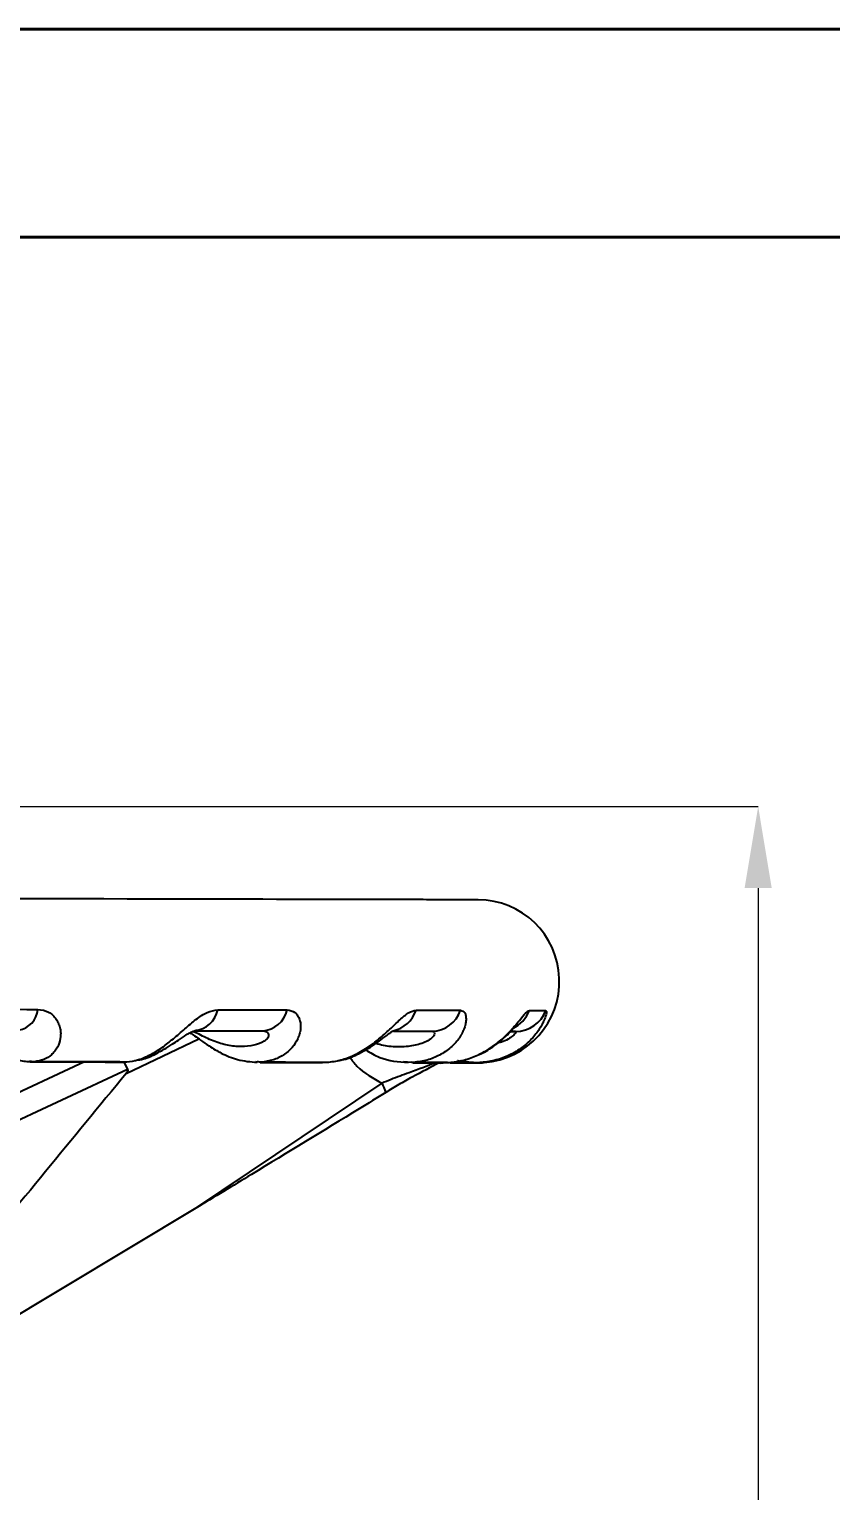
# Model space of a CAD drawing. Header units: millimetres. Extents: x 2371 to 4515, y 843 to 2359.
# Drawn here: x 3168.8 to 3267.2, y 2179.6 to 2358.9 of the extents above; entities that cross this region are included whole.
import ezdxf

# ---------------------------------------------------------------- set-up
doc = ezdxf.new("R2010")
doc.units = ezdxf.units.MM
for name, color, linetype, lineweight in [('AM_5', 3, 'Continuous', 25), ('AM_BOR', 7, 'Continuous', 50), ('粗实线', 7, 'Continuous', 40)]:
    doc.layers.add(name, color=color, linetype=linetype, lineweight=lineweight)
doc.styles.add('SLDTEXTSTYLE1', font='txt.shx', dxfattribs={"width": 0.7, "bigfont": 'gbcbig.shx'})
doc.dimstyles.new('SLDDIMSTYLE12$0', dxfattribs={"dimtxt": 12, "dimasz": 10, "dimexe": 0, "dimexo": 0.0625, "dimgap": 0.875, "dimtad": 1, "dimdec": 1, "dimlfac": 1.8, "dimrnd": 1e-09, "dimzin": 12, "dimdsep": 46, "dimtxsty": 'SLDTEXTSTYLE1', "dimcen": 0.09, "dimdle": 8.16, "dimclrd": 3, "dimclre": 3, "dimadec": 0, "dimazin": 3, "dimtfac": 1, "dimtdec": 1, "dimtofl": 0, "dimtmove": 0, "dimatfit": 3, "dimfxl": 0, "dimfrac": 2, "dimtolj": 1, "dimlwd": 5, "dimlwe": 5, "dimarcsym": 0})

# ---------------------------------------------------------------- blocks, each defined once
blk = doc.blocks.new('*D53')
at = {"layer": 'AM_5', "color": 3, "lineweight": 5, "transparency": 16777216}
blk.add_line((3078.42, 2263.51), (3258.25, 2263.51), dxfattribs=at)
at = {"layer": 'AM_5', "color": 3, "linetype": 'Continuous', "lineweight": 5, "transparency": 16777216}
for p, q in [((3258.25, 2253.51), (3258.25, 1974.77)), ((3125.42, 1964.77), (3258.25, 1964.77))]:
    blk.add_line(p, q, dxfattribs=at)
at = {"layer": 'AM_5', "color": 3, "transparency": 16777216}
for points in [[(3256.58, 2253.51), (3259.91, 2253.51), (3258.25, 2263.51)], [(3256.58, 1974.77), (3259.91, 1974.77), (3258.25, 1964.77)]]:
    blk.add_solid(points, dxfattribs=at)
at = {"layer": 'Defpoints', "color": 0, "transparency": 16777216}
for p in [(3078.35, 2263.51), (3125.36, 1964.77), (3258.25, 1964.77)]:
    blk.add_point(p, dxfattribs=at)
at = {"layer": 'AM_5', "color": 0, "transparency": 16777216, "insert": (3251.37, 2114.14), "char_height": 12, "attachment_point": 5, "rotation": 90, "style": 'SLDTEXTSTYLE1'}
blk.add_mtext('\\A1;300', dxfattribs=at)
blk = doc.blocks.new('rA3')
at = {"layer": '粗实线'}
for p, q in [((753.384, 421.26), (333.384, 421.26)), ((748.384, 416.26), (358.384, 416.26))]:
    blk.add_line(p, q, dxfattribs=at)

msp = doc.modelspace()

# ---------------------------------------------------------------- linework, layer by layer
at = {"color": 7, "linetype": 'Continuous', "lineweight": 25}
for p, q in [((3189.112, 2236.014), (3197.449, 2235.997)), ((3213.523, 2235.963), (3218.242, 2235.952)), ((3227.894, 2235.932), (3228.489, 2235.931)), ((3228.489, 2235.931), (3227.894, 2235.932)), ((3180.715, 2230.778), (3189.635, 2235.015)), ((3221.707, 2232.344), (3223.495, 2232.077)), ((3175.621, 2232.194), (3154.782, 2222.484)), ((3180.899, 2231.248), (3156.794, 2220.013)), ((3169.335, 2232.197), (3168.842, 2232.278)), ((3168.843, 2232.278), (3169.481, 2232.206)), ((3180.417, 2232.184), (3180.899, 2231.248)), ((3197.079, 2232.141), (3196.63, 2232.192)), ((3196.77, 2232.218), (3197.257, 2232.151)), ((3197.079, 2232.141), (3196.77, 2232.218)), ((3215.054, 2232.17), (3214.747, 2232.199)), ((3215.232, 2232.154), (3215.054, 2232.17)), ((3215.76, 2232.105), (3215.232, 2232.154)), ((3215.644, 2232.178), (3215.95, 2232.117)), ((3215.76, 2232.105), (3215.644, 2232.178)), ((3219.229, 2232.011), (3219.007, 2232.012)), ((3223.839, 2232.076), (3222.22, 2232.212)), ((3222.54, 2232.164), (3223.066, 2232.163)), ((3223.251, 2232.101), (3223.336, 2232.101)), ((3224.089, 2232.094), (3224.157, 2232.16)), ((3224.157, 2232.16), (3224.272, 2232.106)), ((3189.266, 2214.242), (3212.118, 2229.576)), ((3189.266, 2214.242), (3145.287, 2187.817))]:
    msp.add_line(p, q, dxfattribs=at)
at = {"color": 7, "linetype": 'Continuous', "lineweight": 25, "flags": 128}
for points in [[(3223.882, 2252.076), (3223.693, 2252.077), (3223.128, 2252.078), (3222.188, 2252.08), (3220.875, 2252.083), (3219.192, 2252.087), (3217.143, 2252.091), (3214.733, 2252.096), (3211.968, 2252.102), (3208.853, 2252.109), (3205.397, 2252.116), (3201.608, 2252.124), (3197.494, 2252.133), (3193.065, 2252.143), (3188.331, 2252.153), (3183.304, 2252.164), (3177.996, 2252.175), (3172.418, 2252.187), (3166.585, 2252.199), (3160.509, 2252.213), (3154.205, 2252.226), (3153.818, 2252.227)], [(3223.882, 2252.076), (3223.706, 2252.077), (3223.177, 2252.078), (3222.298, 2252.08), (3221.07, 2252.082), (3219.495, 2252.086), (3217.578, 2252.09), (3215.322, 2252.094), (3212.732, 2252.1), (3209.815, 2252.106), (3206.576, 2252.113), (3203.022, 2252.12), (3199.162, 2252.129), (3195.003, 2252.138), (3190.556, 2252.147), (3185.83, 2252.157), (3180.834, 2252.168), (3175.581, 2252.179), (3170.082, 2252.191), (3164.348, 2252.203)], [(3158.868, 2238.655), (3160.279, 2238.652), (3161.681, 2238.649), (3163.073, 2238.646), (3164.454, 2238.643), (3165.825, 2238.64), (3167.186, 2238.638), (3168.536, 2238.635), (3169.876, 2238.632)], [(3191.947, 2238.585), (3193.059, 2238.582), (3194.159, 2238.58), (3195.245, 2238.578), (3196.317, 2238.575), (3197.376, 2238.573), (3198.422, 2238.571), (3199.454, 2238.569), (3200.471, 2238.567)], [(3216.273, 2238.533), (3217.011, 2238.531), (3217.733, 2238.53), (3218.439, 2238.528), (3219.13, 2238.527), (3219.804, 2238.525), (3220.463, 2238.524), (3221.106, 2238.523), (3221.733, 2238.521)], [(3230.188, 2238.503), (3230.501, 2238.503), (3230.796, 2238.502), (3231.075, 2238.502), (3231.336, 2238.501), (3231.581, 2238.5), (3231.808, 2238.5), (3232.018, 2238.5), (3232.211, 2238.499)], [(3169.128, 2232.193), (3169.784, 2232.191), (3170.437, 2232.19), (3171.087, 2232.189), (3171.733, 2232.187), (3172.377, 2232.186), (3173.017, 2232.184), (3173.653, 2232.183), (3174.287, 2232.182)], [(3174.287, 2232.182), (3175.067, 2232.18), (3175.842, 2232.178), (3176.612, 2232.177), (3177.377, 2232.175), (3178.136, 2232.173), (3178.891, 2232.172), (3179.64, 2232.17), (3180.384, 2232.169)], [(3197.145, 2232.133), (3197.829, 2232.132), (3198.888, 2232.129), (3199.926, 2232.127), (3200.945, 2232.125), (3201.942, 2232.123), (3202.919, 2232.121), (3203.876, 2232.119), (3204.811, 2232.117)], [(3215.884, 2232.093), (3215.911, 2232.093), (3216.507, 2232.092), (3217.081, 2232.091), (3217.632, 2232.089), (3218.16, 2232.088), (3218.665, 2232.087), (3219.147, 2232.086), (3219.605, 2232.085)], [(3220.433, 2232.084), (3220.855, 2232.083), (3221.765, 2232.081), (3222.511, 2232.079), (3223.091, 2232.078), (3223.507, 2232.077), (3223.527, 2232.077)], [(3223.488, 2232.077), (3223.57, 2232.077), (3223.641, 2232.077), (3223.702, 2232.077), (3223.751, 2232.077), (3223.79, 2232.076), (3223.817, 2232.076), (3223.834, 2232.076), (3223.839, 2232.076)]]:
    msp.add_lwpolyline(points, dxfattribs=at)
at = {"color": 7, "linetype": 'Continuous', "lineweight": 25}
for centre, radius, start, end in [((3223.86, 2242.076), 10, 274.38231, 89.87751), ((3167.008, 2238.893), 2.88, 280.39224, 354.78917), ((3188.813, 2239.193), 3.193, 275.38119, 349.01323), ((3197.222, 2239.326), 3.338, 273.90363, 346.83852), ((3212.714, 2239.672), 3.737, 281.75509, 342.25437), ((3218.174, 2239.701), 3.75, 271.03871, 341.65604), ((3226.471, 2239.891), 3.968, 294.95163, 339.53502), ((3228.492, 2239.908), 3.978, 269.96866, 339.24884), ((3223.86, 2242.076), 10, 269.87751, 273.21723), ((3208.939, 2227.679), 3.702, 11.90683, 30.83204)]:
    msp.add_arc(centre, radius, start, end, dxfattribs=at)
for points, knots in [([(3169.876, 2238.632), (3170.342, 2238.565), (3171.039, 2238.465), (3171.741, 2237.929), (3172.159, 2237.441), (3172.461, 2236.872), (3172.638, 2236.273), (3172.702, 2235.654), (3172.641, 2234.865), (3172.385, 2234.124), (3171.966, 2233.483), (3171.443, 2232.931), (3170.641, 2232.404), (3169.874, 2232.273), (3169.481, 2232.206)], [0, 0, 0, 0, 0.1244795, 0.1858912, 0.249872, 0.3110952, 0.3752088, 0.436224, 0.5001105, 0.6195221, 0.6833857, 0.7502835, 0.8719702, 1, 1, 1, 1]), ([(3180.783, 2232.183), (3181.264, 2232.252), (3182.2, 2232.386), (3183.673, 2233.017), (3184.881, 2233.763), (3185.833, 2234.475), (3186.526, 2235.036), (3187.212, 2235.625), (3188.14, 2236.44), (3189.284, 2237.421), (3190.668, 2238.38), (3191.521, 2238.516), (3191.947, 2238.585)], [0, 0, 0, 0, 0.12801232, 0.24964837, 0.38015983, 0.44120352, 0.49971387, 0.56357251, 0.62457566, 0.74964179, 0.87501679, 1, 1, 1, 1]), ([(3200.471, 2238.567), (3200.815, 2238.5), (3201.327, 2238.402), (3201.776, 2237.872), (3202.007, 2237.389), (3202.124, 2236.824), (3202.123, 2236.23), (3202.007, 2235.614), (3201.718, 2234.83), (3201.233, 2234.089), (3200.585, 2233.449), (3199.832, 2232.895), (3198.743, 2232.362), (3197.761, 2232.223), (3197.257, 2232.151)], [0, 0, 0, 0, 0.12447465, 0.18590377, 0.2498832, 0.31110244, 0.37519492, 0.43621983, 0.50010145, 0.61952849, 0.68338306, 0.75026225, 0.87188924, 1, 1, 1, 1]), ([(3205.369, 2232.136), (3205.936, 2232.209), (3207.041, 2232.352), (3208.714, 2232.99), (3210.035, 2233.738), (3211.035, 2234.449), (3211.741, 2235.009), (3212.417, 2235.595), (3213.293, 2236.406), (3214.299, 2237.379), (3215.394, 2238.329), (3215.98, 2238.465), (3216.273, 2238.533)], [0, 0, 0, 0, 0.12809559, 0.24966876, 0.38015048, 0.4411948, 0.49971785, 0.5635707, 0.62458364, 0.74964208, 0.87501071, 1, 1, 1, 1]), ([(3221.733, 2238.521), (3221.93, 2238.456), (3222.226, 2238.359), (3222.394, 2237.836), (3222.426, 2237.358), (3222.351, 2236.799), (3222.173, 2236.209), (3221.888, 2235.597), (3221.393, 2234.817), (3220.714, 2234.079), (3219.884, 2233.437), (3218.956, 2232.881), (3217.658, 2232.342), (3216.529, 2232.193), (3215.95, 2232.117)], [0, 0, 0, 0, 0.124469, 0.1859179, 0.249896, 0.31111, 0.3751779, 0.4362152, 0.5000928, 0.6195356, 0.6833787, 0.7502352, 0.8717997, 1, 1, 1, 1]), ([(3220.313, 2232.11), (3220.926, 2232.188), (3222.12, 2232.341), (3223.871, 2232.987), (3225.211, 2233.738), (3226.186, 2234.448), (3226.855, 2235.006), (3227.472, 2235.589), (3228.234, 2236.396), (3229.031, 2237.361), (3229.765, 2238.302), (3230.047, 2238.436), (3230.188, 2238.503)], [0, 0, 0, 0, 0.1281848, 0.2496943, 0.3801403, 0.4411842, 0.4997204, 0.5635686, 0.6245937, 0.7496429, 0.875004, 1, 1, 1, 1]), ([(3232.211, 2238.499), (3232.251, 2238.433), (3232.33, 2238.3), (3232.104, 2237.524), (3231.764, 2236.798), (3231.422, 2236.212), (3230.989, 2235.605), (3230.322, 2234.829), (3229.498, 2234.092), (3228.543, 2233.45), (3227.504, 2232.892), (3226.086, 2232.346), (3224.888, 2232.188), (3224.272, 2232.106)], [0, 0, 0, 0, 0.1245156, 0.2495944, 0.3108279, 0.374896, 0.4359736, 0.4998758, 0.6193832, 0.6832396, 0.7500985, 0.8716543, 1, 1, 1, 1]), ([(3160.295, 2236.076), (3160.395, 2236.068), (3160.585, 2236.052), (3161.013, 2235.906), (3161.533, 2235.649), (3162.242, 2235.221), (3163.059, 2234.662), (3164.372, 2233.768), (3165.832, 2232.927), (3167.601, 2232.305), (3168.619, 2232.232), (3169.161, 2232.193)], [0, 0, 0, 0, 0.0777037, 0.1483677, 0.214032, 0.2764184, 0.3843681, 0.4692883, 0.6935309, 0.8367965, 1, 1, 1, 1]), ([(3181.785, 2232.377), (3182.062, 2232.407), (3182.921, 2232.501), (3184.486, 2233.198), (3185.978, 2234.08), (3187.214, 2234.923), (3187.966, 2235.428), (3188.585, 2235.79), (3189.011, 2235.99), (3189.351, 2236.086), (3189.471, 2236.064), (3189.533, 2236.052)], [0, 0, 0, 0, 0.0899247, 0.2789122, 0.5096722, 0.5968017, 0.7160872, 0.7813852, 0.8495991, 0.9218501, 1, 1, 1, 1]), ([(3197.449, 2235.997), (3197.634, 2235.973), (3198.006, 2235.924), (3198.245, 2235.565), (3198.12, 2235.124), (3197.541, 2234.595), (3196.397, 2234.173), (3194.838, 2234.018), (3193.173, 2234.177), (3191.71, 2234.604), (3190.511, 2235.147), (3189.65, 2235.576), (3189.096, 2235.862), (3188.864, 2235.902), (3188.85, 2235.905)], [0, 0, 0, 0, 0.066471, 0.1330822, 0.1964075, 0.2656904, 0.3982655, 0.5312595, 0.6642517, 0.7969668, 0.863312, 0.929517, 0.9957353, 1, 1, 1, 1]), ([(3206.697, 2232.364), (3206.859, 2232.382), (3207.654, 2232.469), (3209.209, 2233.133), (3210.811, 2234.048), (3212.086, 2234.97), (3212.795, 2235.515), (3213.269, 2235.868), (3213.508, 2236.031), (3213.52, 2236.041), (3213.526, 2236.046)], [0, 0, 0, 0, 0.0529138, 0.2596713, 0.5234222, 0.6267828, 0.7693282, 0.8474606, 0.9291292, 1, 1, 1, 1]), ([(3218.242, 2235.952), (3218.351, 2235.929), (3218.569, 2235.881), (3218.566, 2235.522), (3218.215, 2235.081), (3217.381, 2234.554), (3215.978, 2234.128), (3214.165, 2233.989), (3212.597, 2234.073), (3211.664, 2234.358), (3211.356, 2234.452)], [0, 0, 0, 0, 0.0910879, 0.1823679, 0.2691451, 0.3640862, 0.5457592, 0.7280061, 0.9102507, 1, 1, 1, 1]), ([(3223.938, 2233.084), (3224.038, 2233.12), (3224.755, 2233.377), (3225.827, 2234.123), (3227.029, 2235.072), (3227.766, 2235.789), (3228.068, 2236.116), (3228.168, 2236.237), (3228.14, 2236.242), (3228.133, 2236.244)], [0, 0, 0, 0, 0.0474264, 0.3380522, 0.580682, 0.7823519, 0.8750041, 0.9650842, 1, 1, 1, 1]), ([(3228.489, 2235.931), (3228.514, 2235.907), (3228.563, 2235.86), (3228.32, 2235.5), (3227.764, 2235.066), (3227.041, 2234.665), (3226.451, 2234.523), (3226.185, 2234.459)], [0, 0, 0, 0, 0.20593239, 0.41229905, 0.608486, 0.82312959, 1, 1, 1, 1]), ([(3188.55, 2235.762), (3188.567, 2235.752), (3188.701, 2235.67), (3189.158, 2235.359), (3189.915, 2234.813), (3191.008, 2234.048), (3192.508, 2233.163), (3194.491, 2232.33), (3195.972, 2232.203), (3196.776, 2232.134)], [0, 0, 0, 0, 0.011447, 0.0948112, 0.1948902, 0.3296954, 0.5082648, 0.7331009, 1, 1, 1, 1]), ([(3208.126, 2232.767), (3208.418, 2232.384), (3209.485, 2230.981), (3211.01, 2230.167), (3212.118, 2229.576)], [0, 0, 0, 0, 0.2731725, 1, 1, 1, 1]), ([(3210.062, 2233.688), (3210.642, 2233.336), (3212.243, 2232.367), (3214.115, 2232.201), (3215.308, 2232.094)], [0, 0, 0, 0, 0.3626362, 1, 1, 1, 1]), ([(3180.715, 2230.778), (3174.121, 2222.74), (3162.346, 2208.387), (3150.5, 2194.103), (3145.287, 2187.817)], [0, 0, 0, 0, 0.5600004, 1, 1, 1, 1]), ([(3180.615, 2232.174), (3178.803, 2232.177), (3175.175, 2232.185), (3171.283, 2232.193), (3169.335, 2232.197)], [0, 0, 0, 0, 0.499408, 1, 1, 1, 1]), ([(3169.481, 2232.206), (3171.429, 2232.202), (3175.329, 2232.194), (3178.964, 2232.187), (3180.783, 2232.183)], [0, 0, 0, 0, 0.4994067, 1, 1, 1, 1]), ([(3180.899, 2231.248), (3180.905, 2231.228), (3180.919, 2231.182), (3180.905, 2231.084), (3180.842, 2230.942), (3180.763, 2230.841), (3180.715, 2230.778)], [0, 0, 0, 0, 0.1147934, 0.2642503, 0.5426543, 1, 1, 1, 1]), ([(3205.179, 2232.125), (3203.912, 2232.127), (3201.375, 2232.132), (3198.513, 2232.138), (3197.079, 2232.141)], [0, 0, 0, 0, 0.4994071, 1, 1, 1, 1]), ([(3197.257, 2232.151), (3198.689, 2232.148), (3201.557, 2232.143), (3204.098, 2232.138), (3205.369, 2232.136)], [0, 0, 0, 0, 0.4994057, 1, 1, 1, 1]), ([(3218.764, 2232.091), (3217.657, 2231.682), (3215.793, 2230.992), (3213.544, 2230.17), (3212.478, 2229.726), (3212.118, 2229.576)], [0, 0, 0, 0, 0.492155, 0.828466, 1, 1, 1, 1]), ([(3219.2, 2232.114), (3218.073, 2231.528), (3216.391, 2230.654), (3214.141, 2229.394), (3213.093, 2228.763), (3212.561, 2228.443)], [0, 0, 0, 0, 0.4999981, 0.7461536, 1, 1, 1, 1]), ([(3220.12, 2232.098), (3219.486, 2232.099), (3218.216, 2232.101), (3216.579, 2232.104), (3215.76, 2232.105)], [0, 0, 0, 0, 0.4994059, 1, 1, 1, 1]), ([(3215.95, 2232.117), (3216.768, 2232.116), (3218.407, 2232.113), (3219.677, 2232.111), (3220.313, 2232.11)], [0, 0, 0, 0, 0.4994045, 1, 1, 1, 1]), ([(3224.089, 2232.094), (3223.168, 2232.047), (3222.239, 2232.001), (3221.387, 2232.307), (3221.38, 2232.31)], [0, 0, 0, 0, 0.9915169, 1, 1, 1, 1]), ([(3223.501, 2232.1), (3223.666, 2232.1), (3223.91, 2232.099), (3224.006, 2232.098), (3224.038, 2232.098)], [0, 0, 0, 0, 0.6752215, 1, 1, 1, 1]), ([(3224.425, 2232.095), (3224.436, 2232.095), (3224.482, 2232.094), (3224.259, 2232.094), (3224.089, 2232.094)], [0, 0, 0, 0, 0.2371963, 1, 1, 1, 1]), ([(3224.272, 2232.106), (3224.494, 2232.106), (3224.73, 2232.107), (3224.634, 2232.107), (3224.629, 2232.107)], [0, 0, 0, 0, 0.9381848, 1, 1, 1, 1]), ([(3212.561, 2228.443), (3211.471, 2227.772), (3206.017, 2224.418), (3198.248, 2219.682), (3191.538, 2215.618), (3189.266, 2214.242)], [0, 0, 0, 0, 0.1418804, 0.7094415, 1, 1, 1, 1])]:
    msp.add_open_spline(points, degree=3, knots=knots, dxfattribs=at)

# ---------------------------------------------------------------- block references
at = {"layer": 'AM_BOR', "xscale": 5.104687500000001, "yscale": 5.104687500000001, "zscale": 5.104687500000001}
msp.add_blockref('rA3', (668.861, 208.477), dxfattribs=at)

# ---------------------------------------------------------------- dimensions: what is measured, and where the dimension line sits
at = {"layer": 'AM_5'}
dim = msp.add_linear_dim(base=(3258.247, 1964.767), p1=(3078.354, 2263.507), p2=(3125.355, 1964.767), angle=90, text='300', dimstyle='SLDDIMSTYLE12$0', override={"dimlfac": 1, "dimpost": ''}, dxfattribs=at)
dim.commit()
dim.dimension.update_dxf_attribs({"geometry": '*D53', "text_midpoint": (3251.372, 2114.137)})

doc.saveas('drawing.dxf')
